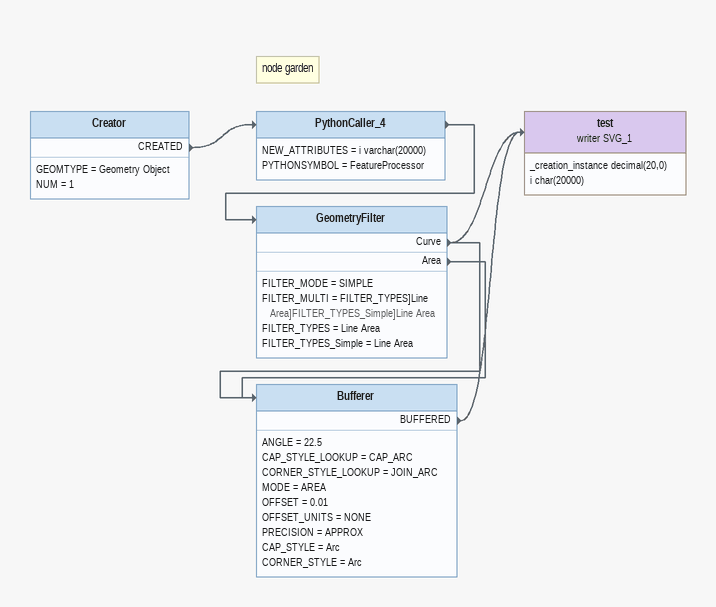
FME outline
Creator
    GEOMTYPE = Geometry Object
    NUM = 1
    CREATED -> PythonCaller_4
Note: node garden
PythonCaller_4
    NEW_ATTRIBUTES = i varchar(20000)
    PYTHONSYMBOL = FeatureProcessor
    -> GeometryFilter
GeometryFilter
    FILTER_MODE = SIMPLE
    FILTER_MULTI = FILTER_TYPES]Line Area]FILTER_TYPES_Simple]Line Area
    FILTER_TYPES = Line Area
    FILTER_TYPES_Simple = Line Area
    Curve -> Bufferer
    Curve -> test (writer SVG_1)
    Area -> Bufferer
Bufferer
    ANGLE = 22.5
    CAP_STYLE_LOOKUP = CAP_ARC
    CORNER_STYLE_LOOKUP = JOIN_ARC
    MODE = AREA
    OFFSET = 0.01
    OFFSET_UNITS = NONE
    PRECISION = APPROX
    CAP_STYLE = Arc
    CORNER_STYLE = Arc
    BUFFERED -> test (writer SVG_1)
test (writer SVG_1)
    attributes: _creation_instance decimal(20,0), i char(20000)
